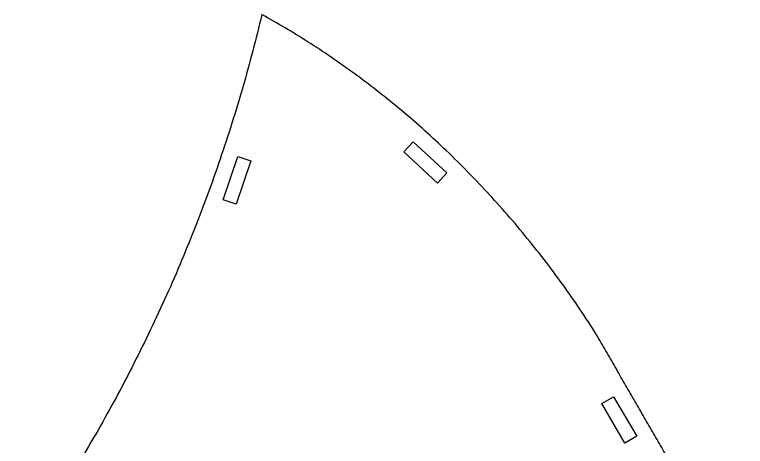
# Model space of a CAD drawing. Header units: millimetres. Extents: x -213 to 898, y -426 to 200.
# Drawn here: x 121.1 to 280.5, y -59.3 to 35 of the extents above; entities that cross this region are included whole.
import ezdxf

# ---------------------------------------------------------------- set-up
doc = ezdxf.new("R2010")
doc.units = ezdxf.units.MM
doc.layers.add('Cut', color=1, linetype='Continuous', true_color=0xff0000)

msp = doc.modelspace()

# ---------------------------------------------------------------- linework, layer by layer
at = {"layer": 'Cut'}
for points in [[(206.02, 5.02), (208.05, 7.22), (215.39, 0.42), (213.36, -1.78)], [(169.4, -6.43), (166.56, -5.46), (169.79, 4), (172.62, 3.04)], [(249.18, -49.98), (251.77, -48.46), (256.83, -57.08), (254.25, -58.6)]]:
    msp.add_lwpolyline(points, close=True, dxfattribs=at)
for points, weights in [([(175, 35.01), (159.63, -29.9), (121.05, -84.31)], [1, 0.981602349103, 1]), ([(248.06, -34.92), (219.28, 10.71), (175, 35.01)], [1, 0.950775848769, 1])]:
    msp.add_rational_spline(points, weights, degree=2, dxfattribs=at)
msp.add_open_spline([(280.53, -91.31), (264.29, -63.11), (248.06, -34.92)], degree=2, dxfattribs=at)

doc.saveas('drawing.dxf')
